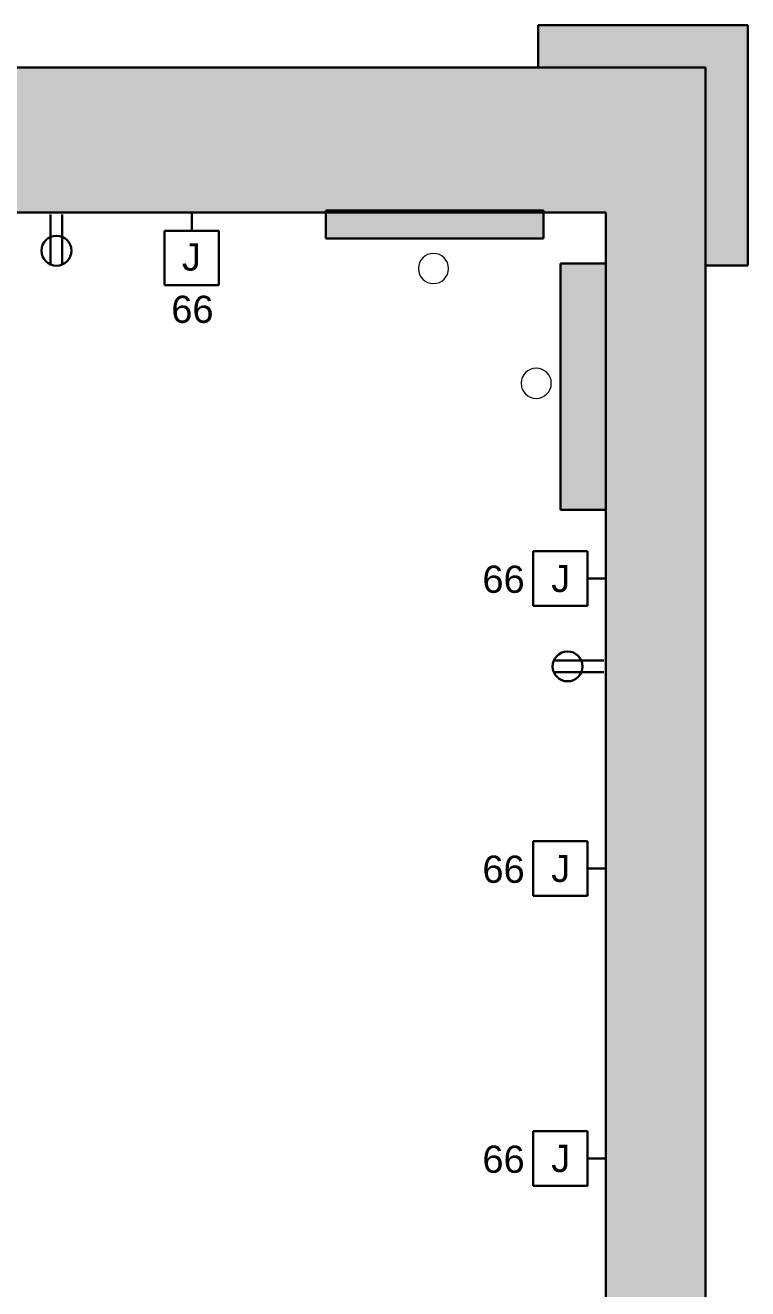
# Model space of a CAD drawing. Header units: inches. Extents: x -4688 to 1542, y -3558 to 978.
# Drawn here: x 368.2 to 487.8, y 636.4 to 845.5 of the extents above; entities that cross this region are included whole.
import ezdxf

# ---------------------------------------------------------------- set-up
doc = ezdxf.new("R2010")
doc.units = ezdxf.units.IN
doc.header["$MEASUREMENT"] = 0
for name, color, linetype, lineweight in [('A-ANNO-NOTE', 131, 'Continuous', 40), ('A-FLOR', 192, 'Continuous', 18), ('A-WALL', 113, 'Continuous', 18), ('A-WALL-PATT', 111, 'Continuous', 18)]:
    doc.layers.add(name, color=color, linetype=linetype, lineweight=lineweight)
doc.styles.add('Arial', font='arial.ttf', dxfattribs={"height": 4.5})
doc.styles.add('Swis721 Lt BT', font='swissl.ttf', dxfattribs={"height": 4.5})

msp = doc.modelspace()

# ---------------------------------------------------------------- hatches: boundary and pattern name
at = {"layer": 'A-WALL-PATT', "lineweight": 9}
for points in [[(453.09, 838.52), (487.78, 838.52), (487.78, 845.52), (453.09, 845.52)], [(464.28, 814.52), (480.78, 814.52), (480.78, 838.52), (1.72, 838.52), (1.72, 814.52), (461.11, 814.52)], [(487.78, 805.75), (487.78, 838.52), (480.78, 838.52), (480.78, 805.75)], [(453.99, 810.25), (453.99, 814.88), (417.99, 814.88), (417.99, 810.25), (434.34, 810.25)], [(456.78, 765.3), (464.28, 765.3), (464.28, 806.07), (456.78, 806.07), (456.78, 772.26)]]:
    msp.add_hatch(color=7, dxfattribs=at).paths.add_polyline_path(points, flags=0)
h = msp.add_hatch(color=7, dxfattribs=at)
h.paths.add_polyline_path([(480.78, -1.17), (480.78, 123.89), (464.28, 123.89), (464.28, -1.17)], flags=0)
h.paths.add_polyline_path([(480.78, 163.89), (480.78, 167.2), (464.28, 167.2), (464.28, 163.89)], flags=0)
h.paths.add_polyline_path([(464.28, 303.2), (480.78, 303.2), (480.78, 394.76), (464.28, 394.76)], flags=0)
h.paths.add_polyline_path([(464.28, 430.76), (480.78, 430.76), (480.78, 498.76), (464.28, 498.76), (464.28, 441.2)], flags=0)
h.paths.add_polyline_path([(480.78, 534.76), (480.78, 814.52), (464.28, 814.52), (464.28, 534.76)], flags=0)

# ---------------------------------------------------------------- linework, layer by layer
at = {"layer": 'A-ANNO-NOTE', "lineweight": 30}
for p, q in [((372.44, 814.19), (372.44, 805.93)), ((374.36, 814.19), (374.36, 805.93)), ((394.28, 814.52), (397.28, 814.52)), ((395.78, 814.52), (395.78, 811.52)), ((400.28, 811.52), (391.28, 811.52)), ((391.28, 811.52), (391.28, 802.52)), ((400.28, 802.52), (400.28, 811.52)), ((391.28, 802.52), (400.28, 802.52)), ((461.28, 758.45), (452.28, 758.45)), ((452.28, 758.45), (452.28, 749.45)), ((461.28, 749.45), (461.28, 758.45)), ((464.28, 755.45), (464.28, 752.45)), ((464.28, 753.95), (461.28, 753.95)), ((452.28, 749.45), (461.28, 749.45)), ((463.95, 740.36), (455.69, 740.36)), ((463.95, 738.44), (455.69, 738.44)), ((461.28, 710.45), (452.28, 710.45)), ((452.28, 710.45), (452.28, 701.45)), ((461.28, 701.45), (461.28, 710.45)), ((464.28, 707.45), (464.28, 704.45)), ((464.28, 705.95), (461.28, 705.95)), ((452.28, 701.45), (461.28, 701.45)), ((461.28, 662.45), (452.28, 662.45)), ((452.28, 662.45), (452.28, 653.45)), ((461.28, 653.45), (461.28, 662.45)), ((464.28, 659.45), (464.28, 656.45)), ((464.28, 657.95), (461.28, 657.95)), ((452.28, 653.45), (461.28, 653.45))]:
    msp.add_line(p, q, dxfattribs=at)
for centre, radius in [((373.4, 808.21), 2.48), ((457.97, 739.4), 2.47)]:
    msp.add_circle(centre, radius, dxfattribs=at)
at = {"layer": 'A-FLOR'}
for centre, start, end in [((435.78, 805.26), 0, 180), ((435.78, 805.26), 180, 0), ((452.78, 786.26), 0, 180), ((452.78, 786.26), 180, 0)]:
    msp.add_arc(centre, 2.5, start, end, dxfattribs=at)
at = {"layer": 'A-WALL', "color": 8, "lineweight": 30}
for p, q in [((487.78, 845.52), (453.09, 845.52)), ((453.09, 845.52), (453.09, 838.52)), ((487.78, 805.75), (487.78, 845.52)), ((1.72, 838.52), (480.78, 838.52)), ((480.78, 838.52), (480.78, 625.28)), ((216.44, 814.52), (464.28, 814.52)), ((453.99, 814.88), (417.99, 814.88)), ((417.99, 814.88), (417.99, 810.25)), ((453.99, 810.25), (453.99, 814.88)), ((464.28, 814.52), (464.28, 534.76)), ((417.99, 810.25), (453.99, 810.25)), ((456.78, 806.07), (456.78, 765.3)), ((464.28, 806.07), (456.78, 806.07)), ((480.78, 805.75), (487.78, 805.75)), ((456.78, 765.3), (464.28, 765.3))]:
    msp.add_line(p, q, dxfattribs=at)

# ---------------------------------------------------------------- texts
at = {"layer": 'A-ANNO-NOTE', "lineweight": 9, "char_height": 4.5, "attachment_point": 1}
for s, insert, width, style in [('J', (394.16, 809.41), 3.939, 'Arial'), ('66', (392.4, 800.76), 8.181, 'Swis721 Lt BT'), ('66', (443.88, 756.08), 8.181, 'Swis721 Lt BT'), ('J', (455.27, 756.21), 3.939, 'Arial'), ('66', (443.88, 708.08), 8.181, 'Swis721 Lt BT'), ('J', (455.27, 708.21), 3.939, 'Arial'), ('66', (443.88, 660.08), 8.181, 'Swis721 Lt BT'), ('J', (455.27, 660.21), 3.939, 'Arial')]:
    msp.add_mtext(s, dxfattribs=dict(at, insert=insert, width=width, style=style))

doc.saveas('drawing.dxf')
